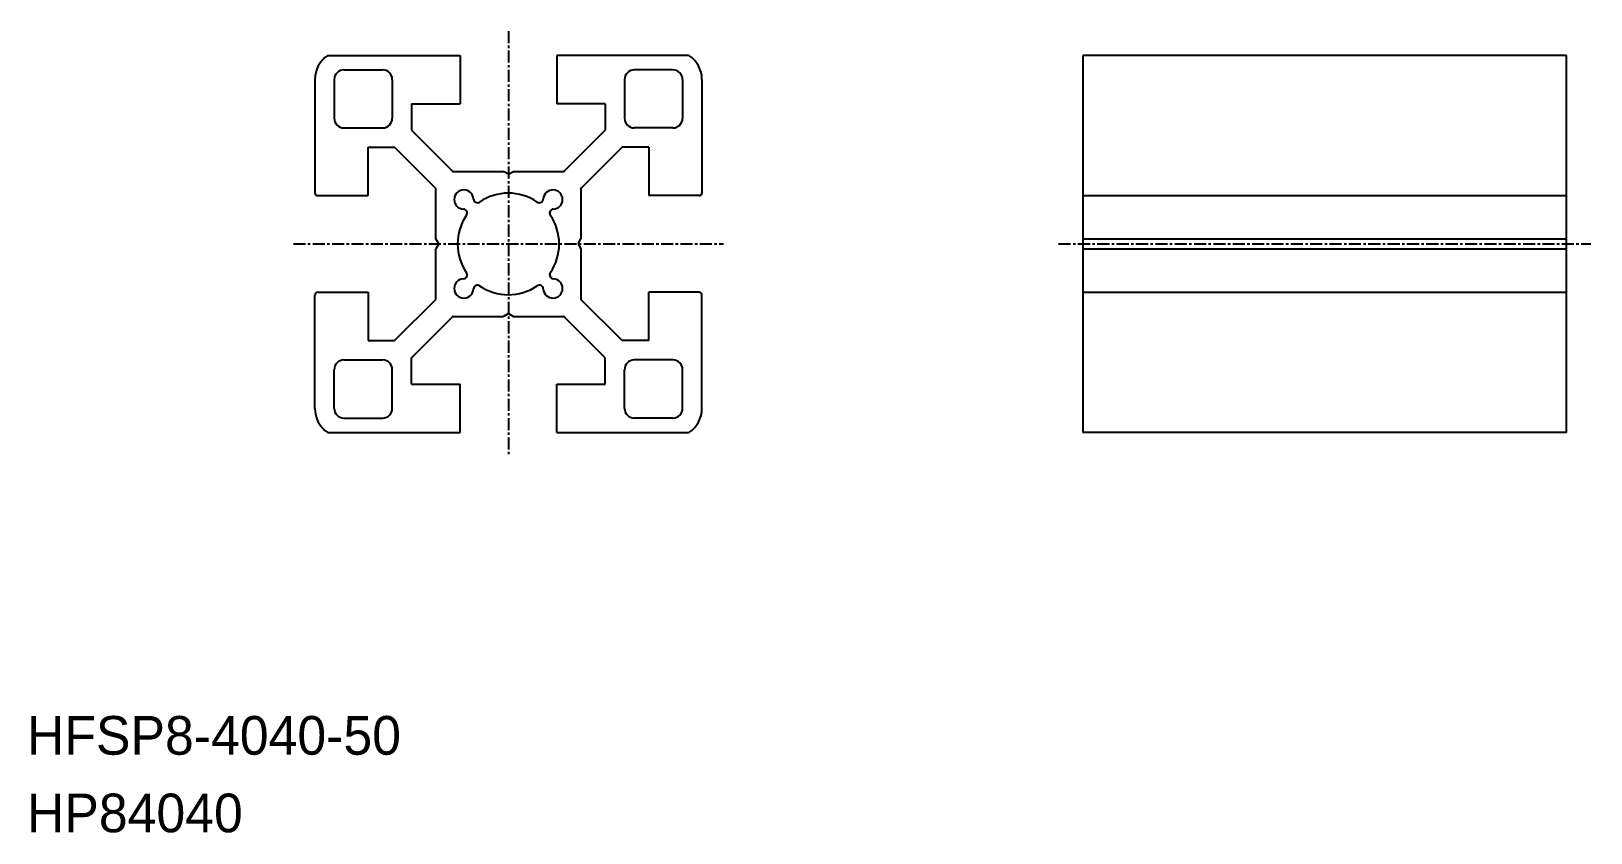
# Model space of a CAD drawing. Extents: x 0 to 162, y 0 to 83.
import ezdxf

# ---------------------------------------------------------------- set-up
doc = ezdxf.new("R2010")
doc.units = 0
doc.linetypes.add('CENTER', pattern=[2, 1.25, -0.25, 0.25, -0.25])
doc.layers.get('0').update_dxf_attribs({"linetype": 'CONTINUOUS'})
doc.layers.add('CENTER', color=1, linetype='CENTER')

msp = doc.modelspace()

# ---------------------------------------------------------------- linework, layer by layer
at = {"color": 7, "linetype": 'CONTINUOUS'}
for p, q in [((31.09, 80.33), (44.75, 80.33)), ((35.67, 80.33), (35.67, 80.33)), ((38.6, 80.33), (38.6, 80.33)), ((44.75, 80.33), (44.75, 75.33)), ((54.75, 80.33), (54.75, 75.33)), ((68.41, 80.33), (54.75, 80.33)), ((66.75, 80.33), (55.05, 80.33)), ((109.1, 80.33), (109.1, 41.33)), ((159.1, 80.33), (109.1, 80.33)), ((159.1, 41.33), (159.1, 80.33)), ((29.75, 77.83), (29.75, 66.13)), ((31.75, 77.83), (31.75, 73.83)), ((32.75, 78.83), (36.75, 78.83)), ((37.75, 77.83), (37.75, 73.83)), ((61.75, 77.83), (61.75, 73.83)), ((66.75, 78.83), (62.75, 78.83)), ((67.75, 77.83), (67.75, 73.83)), ((69.75, 77.83), (69.75, 66.13)), ((39.75, 75.33), (39.75, 72.6)), ((39.75, 75.33), (44.75, 75.33)), ((59.75, 75.33), (54.75, 75.33)), ((59.75, 75.33), (59.75, 72.6)), ((32.75, 72.83), (36.75, 72.83)), ((39.75, 72.6), (44.02, 68.33)), ((59.75, 72.6), (55.48, 68.33)), ((66.75, 72.83), (62.75, 72.83)), ((35.25, 70.83), (37.98, 70.83)), ((35.25, 65.83), (35.25, 70.83)), ((37.98, 70.83), (42.25, 66.56)), ((61.52, 70.83), (57.25, 66.56)), ((64.25, 70.83), (61.52, 70.83)), ((64.25, 70.83), (64.25, 65.83)), ((44.02, 68.33), (49.23, 68.33)), ((49.75, 68.03), (49.23, 68.33)), ((49.75, 68.03), (50.27, 68.33)), ((50.27, 68.33), (55.48, 68.33)), ((42.25, 61.35), (42.25, 66.56)), ((57.25, 66.56), (57.25, 61.35)), ((30.05, 65.83), (35.25, 65.83)), ((69.45, 65.83), (64.25, 65.83)), ((109.1, 65.83), (159.1, 65.83)), ((42.55, 60.83), (42.25, 61.35)), ((56.95, 60.83), (57.25, 61.35)), ((109.1, 61.35), (159.1, 61.35)), ((42.55, 60.83), (42.25, 60.31)), ((42.25, 55.1), (42.25, 60.31)), ((56.95, 60.83), (57.25, 60.31)), ((57.25, 60.31), (57.25, 55.1)), ((109.1, 60.31), (159.1, 60.31)), ((29.75, 43.83), (29.75, 55.53)), ((30.05, 55.83), (35.25, 55.83)), ((35.25, 55.83), (35.25, 50.83)), ((37.98, 50.83), (42.25, 55.1)), ((61.52, 50.83), (57.25, 55.1)), ((64.25, 50.83), (64.25, 55.83)), ((69.45, 55.83), (64.25, 55.83)), ((69.75, 43.83), (69.75, 55.53)), ((109.1, 55.83), (159.1, 55.83)), ((39.75, 49.06), (44.02, 53.33)), ((44.02, 53.33), (49.23, 53.33)), ((49.75, 53.63), (49.23, 53.33)), ((49.75, 53.63), (50.27, 53.33)), ((50.27, 53.33), (55.48, 53.33)), ((59.75, 49.06), (55.48, 53.33)), ((35.25, 50.83), (37.98, 50.83)), ((64.25, 50.83), (61.52, 50.83)), ((32.75, 48.83), (36.75, 48.83)), ((39.75, 46.33), (39.75, 49.06)), ((59.75, 46.33), (59.75, 49.06)), ((66.75, 48.83), (62.75, 48.83)), ((31.75, 43.83), (31.75, 47.83)), ((37.75, 43.83), (37.75, 47.83)), ((61.75, 43.83), (61.75, 47.83)), ((67.75, 43.83), (67.75, 47.83)), ((39.75, 46.33), (44.75, 46.33)), ((44.75, 41.33), (44.75, 46.33)), ((54.75, 41.33), (54.75, 46.33)), ((54.75, 46.33), (59.75, 46.33)), ((32.75, 42.83), (36.75, 42.83)), ((66.75, 42.83), (62.75, 42.83)), ((31.09, 41.33), (44.75, 41.33)), ((32.75, 41.33), (44.45, 41.33)), ((35.67, 41.33), (35.67, 41.33)), ((38.6, 41.33), (38.6, 41.33)), ((54.75, 41.33), (68.41, 41.33)), ((159.1, 41.33), (109.1, 41.33))]:
    msp.add_line(p, q, dxfattribs=at)
for centre, radius, start, end in [((32.75, 77.83), 3, 123.5573, 180), ((66.75, 77.83), 3, 0, 56.4427), ((32.75, 77.83), 1, 90, 180), ((36.75, 77.83), 1, 0, 90), ((62.75, 77.83), 1, 90, 180), ((66.75, 77.83), 1, 360, 90), ((32.75, 73.83), 1, 180, 270), ((36.75, 73.83), 1, 270, 0), ((62.75, 73.83), 1, 180, 270), ((66.75, 73.83), 1, 270, 360), ((30.05, 66.13), 0.3, 180, 270), ((45.15, 65.42), 1, 2.5353, 180), ((49.75, 60.83), 5.25, 55.5324, 124.4676), ((54.35, 65.42), 1, 0, 177.4648), ((69.45, 66.13), 0.3, 270, 0), ((45.15, 65.42), 1, 180, 267.4646), ((46.55, 65.49), 0.4, 182.5353, 304.4676), ((52.95, 65.49), 0.4, 235.5324, 357.4648), ((54.35, 65.42), 1, 272.5352, 0), ((49.75, 60.83), 5.25, 145.5324, 214.4676), ((45.09, 64.03), 0.4, 325.5324, 87.4646), ((54.41, 64.03), 0.4, 92.5352, 214.4676), ((49.75, 60.83), 5.25, 325.5324, 34.4676), ((45.15, 56.23), 1, 92.5354, 180), ((45.09, 57.63), 0.4, 272.5354, 34.4676), ((46.55, 56.17), 0.4, 55.5324, 177.4646), ((49.75, 60.83), 5.25, 235.5324, 304.4676), ((52.95, 56.17), 0.4, 2.5353, 124.4676), ((54.41, 57.63), 0.4, 145.5324, 267.4648), ((54.35, 56.23), 1, 0, 87.4648), ((30.05, 55.53), 0.3, 90, 180), ((45.15, 56.23), 1, 180, 357.4646), ((54.35, 56.23), 1, 182.5353, 0), ((69.45, 55.53), 0.3, 360, 90), ((32.75, 47.83), 1, 90, 180), ((36.75, 47.83), 1, 0, 90), ((62.75, 47.83), 1, 90, 180), ((66.75, 47.83), 1, 0, 90), ((32.75, 43.83), 3, 180, 236.4427), ((32.75, 43.83), 1, 180, 270), ((36.75, 43.83), 1, 270, 0), ((62.75, 43.83), 1, 180, 270), ((66.75, 43.83), 1, 270, 0), ((66.75, 43.83), 3, 303.5573, 0)]:
    msp.add_arc(centre, radius, start, end, dxfattribs=at)
for p in [(44.02, 68.33), (55.48, 68.33), (57.25, 66.56), (44.02, 53.33), (55.48, 53.33)]:
    msp.add_point(p, dxfattribs=at)
at = {"layer": 'CENTER', "color": 1, "linetype": 'CENTER'}
for p, q in [((49.75, 82.83), (49.75, 38.83)), ((27.53, 60.83), (71.97, 60.83)), ((106.6, 60.83), (161.6, 60.83))]:
    msp.add_line(p, q, dxfattribs=at)
msp.add_point((49.75, 60.83), dxfattribs=at)
msp.add_point((49.75, 60.83), dxfattribs=at)
msp.add_point((49.75, 60.83), dxfattribs=at)

# ---------------------------------------------------------------- texts
at = {"color": 7, "linetype": 'CONTINUOUS'}
for s, p in [('HFSP8-4040-50', (0, 8.02)), ('HP84040', (0, 0))]:
    msp.add_text(s, height=4, dxfattribs=at).set_placement(p)

doc.saveas('drawing.dxf')
